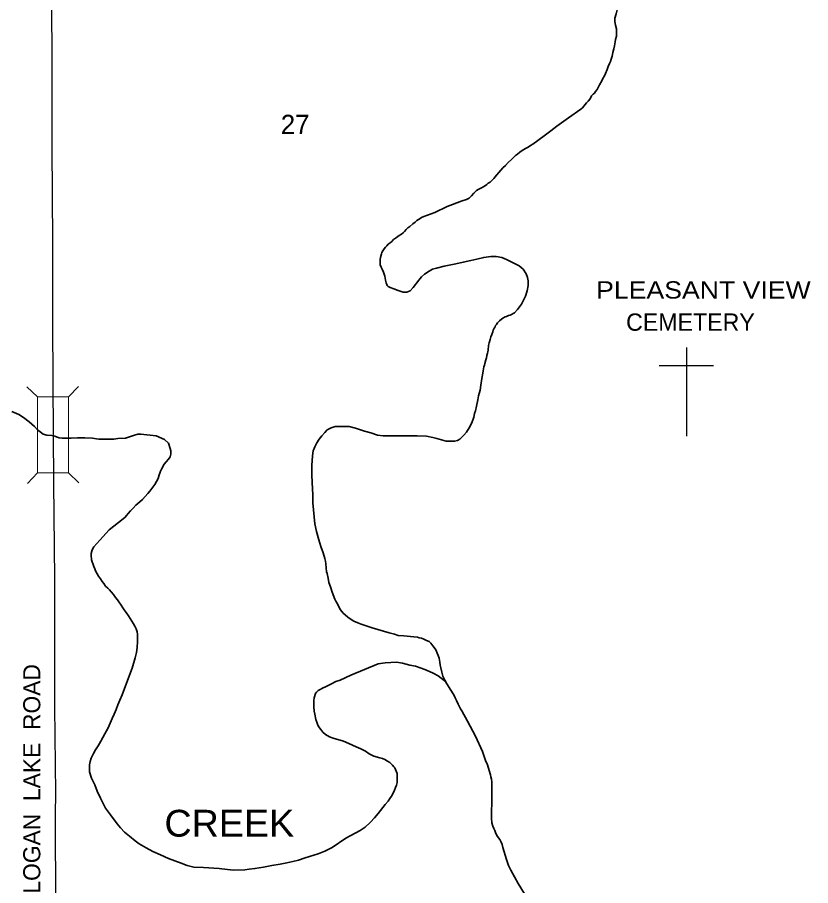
# Model space of a CAD drawing. Extents: x -143 to 192, y -296 to 46.
# Drawn here: x -141.059 to -140.443, y -293.616 to -292.942 of the extents above; entities that cross this region are included whole.
import ezdxf
from ezdxf.enums import TextEntityAlignment as Align

# ---------------------------------------------------------------- set-up
doc = ezdxf.new("R2010")
doc.units = 0
doc.header["$LTSCALE"] = 0.006
for name, color, linetype, lineweight in [('14', 7, 'Continuous', 25), ('21', 7, 'Continuous', 25), ('25', 7, 'Continuous', 35), ('32', 7, 'Continuous', 35)]:
    doc.layers.add(name, color=color, linetype=linetype, lineweight=lineweight)
for name, color, linetype in [('29', 7, 'Continuous'), ('45', 7, 'Continuous'), ('49', 7, 'Continuous')]:
    doc.layers.add(name, color=color, linetype=linetype)

msp = doc.modelspace()

# ---------------------------------------------------------------- linework, layer by layer
at = {"layer": '14'}
msp.add_line((-141.030492, -293.303598), (-141.030871, -293.225568), dxfattribs=at)
for points in [[(-141.030871, -293.225568), (-141.031061, -293.177652), (-141.03125, -293.116098), (-141.031629, -293.042803), (-141.031818, -292.992045), (-141.032008, -292.914394), (-141.033144, -292.844886), (-141.032765, -292.813826), (-141.033333, -292.742045), (-141.033144, -292.671402), (-141.033144, -292.634091), (-141.03428, -292.558902), (-141.03428, -292.489583), (-141.03428, -292.458902), (-141.03428, -292.382008), (-141.03447, -292.334848)], [(-141.028788, -293.633523), (-141.029167, -293.560795), (-141.028977, -293.544318), (-141.029735, -293.477652), (-141.029735, -293.452841), (-141.029735, -293.377841), (-141.030492, -293.303598)]]:
    msp.add_lwpolyline(points, dxfattribs=at)
at = {"layer": '21'}
for p, q in [((-141.051326, -293.228788), (-141.043182, -293.236553)), ((-141.011364, -293.228409), (-141.019129, -293.236553)), ((-141.043182, -293.295644), (-141.050947, -293.303788)), ((-141.019129, -293.295644), (-141.010985, -293.303409))]:
    msp.add_line(p, q, dxfattribs=at)
at = {"layer": '21', "lineweight": 13}
msp.add_lwpolyline([(-141.019129, -293.295644), (-141.019129, -293.236553), (-141.043182, -293.236553), (-141.043182, -293.295644)], close=True, dxfattribs=at)
at = {"layer": '25'}
msp.add_line((-140.9875, -293.339773), (-140.976515, -293.331439), dxfattribs=at)
for points in [[(-140.593561, -292.956439), (-140.593371, -292.953788), (-140.593561, -292.950758), (-140.594318, -292.947727), (-140.594697, -292.944886), (-140.594697, -292.942424), (-140.59375, -292.939015), (-140.592424, -292.933902)], [(-140.59678, -292.97197), (-140.596212, -292.969129), (-140.595455, -292.966288), (-140.594886, -292.963826), (-140.594508, -292.960795)], [(-140.594508, -292.960795), (-140.594129, -292.958902), (-140.593561, -292.956439)], [(-140.600758, -292.982197), (-140.599811, -292.979924), (-140.598864, -292.977652), (-140.598106, -292.975947), (-140.597538, -292.974242), (-140.59678, -292.97197)], [(-140.604924, -292.991098), (-140.603977, -292.989205), (-140.602841, -292.987311), (-140.601894, -292.985417), (-140.600758, -292.982197)], [(-140.612879, -293.002652), (-140.611553, -293.001515), (-140.610417, -293.000568), (-140.609659, -292.999242), (-140.608523, -292.997727), (-140.607576, -292.996212), (-140.606629, -292.994129), (-140.604924, -292.991098)], [(-140.621212, -293.013068), (-140.619886, -293.011932), (-140.618939, -293.010795), (-140.617803, -293.00947), (-140.616667, -293.008144), (-140.61553, -293.006818), (-140.614015, -293.004924), (-140.612879, -293.002652)], [(-140.658523, -293.040152), (-140.654545, -293.037311), (-140.648485, -293.032955), (-140.644318, -293.029924), (-140.639773, -293.026326), (-140.630682, -293.019697), (-140.621212, -293.013068)], [(-140.673295, -293.050379), (-140.67178, -293.049053), (-140.670455, -293.047917), (-140.668561, -293.046402), (-140.666667, -293.045265), (-140.664015, -293.04375), (-140.662121, -293.042614), (-140.660227, -293.041288), (-140.658523, -293.040152)], [(-140.687689, -293.06572), (-140.686553, -293.064394), (-140.684848, -293.062311), (-140.683333, -293.060417), (-140.681629, -293.058712), (-140.679735, -293.056818), (-140.677462, -293.054545), (-140.675, -293.052083), (-140.673295, -293.050379)], [(-140.687689, -293.06572), (-140.688826, -293.067045), (-140.690341, -293.068371), (-140.691667, -293.069697), (-140.692992, -293.070644), (-140.694129, -293.071591), (-140.695265, -293.072348), (-140.697727, -293.073864)], [(-140.697727, -293.073864), (-140.699432, -293.074621), (-140.700758, -293.075379), (-140.702083, -293.076326), (-140.704356, -293.078409)], [(-140.704356, -293.078409), (-140.706061, -293.080303), (-140.707955, -293.082197), (-140.709848, -293.083144), (-140.713258, -293.08428), (-140.725, -293.088636), (-140.73447, -293.093371), (-140.743182, -293.096402)], [(-140.743182, -293.096402), (-140.744886, -293.097159), (-140.746023, -293.097917), (-140.747159, -293.098674), (-140.748485, -293.099621), (-140.749811, -293.100947), (-140.751515, -293.102273), (-140.753977, -293.104167)], [(-140.753977, -293.104167), (-140.755492, -293.105303), (-140.756818, -293.106629), (-140.757955, -293.108144), (-140.759091, -293.109091), (-140.760417, -293.110227), (-140.762121, -293.111174), (-140.764205, -293.112689), (-140.766667, -293.114394)], [(-140.766667, -293.114394), (-140.767992, -293.115909), (-140.769318, -293.116856), (-140.770644, -293.117992), (-140.77178, -293.119129), (-140.772917, -293.120265), (-140.773864, -293.121591), (-140.774811, -293.123106), (-140.775568, -293.124432), (-140.775947, -293.125568), (-140.776705, -293.12822)], [(-140.776705, -293.12822), (-140.776894, -293.129545), (-140.776894, -293.134091), (-140.776326, -293.135795), (-140.775379, -293.1375), (-140.774432, -293.139773)], [(-140.665909, -293.1375), (-140.669129, -293.134659), (-140.674621, -293.132008), (-140.678788, -293.129924), (-140.682576, -293.128409), (-140.686932, -293.127652), (-140.691098, -293.127652), (-140.696591, -293.12822), (-140.701894, -293.129545), (-140.706629, -293.130682), (-140.7125, -293.132008), (-140.718182, -293.133144)], [(-140.739015, -293.138826), (-140.736364, -293.1375), (-140.733144, -293.136553), (-140.727273, -293.135038), (-140.718182, -293.133144)], [(-140.665909, -293.1375), (-140.663636, -293.140909), (-140.6625, -293.14375), (-140.662121, -293.146402), (-140.662121, -293.15), (-140.662879, -293.154167), (-140.664015, -293.158333), (-140.665341, -293.160985), (-140.667235, -293.164583), (-140.670455, -293.16875), (-140.672727, -293.171212), (-140.675379, -293.172727)], [(-140.774432, -293.139773), (-140.773295, -293.142803), (-140.772727, -293.146023), (-140.772348, -293.148106), (-140.771591, -293.150189), (-140.770833, -293.150947), (-140.769318, -293.151515), (-140.766477, -293.152652), (-140.763068, -293.153977), (-140.759091, -293.155114), (-140.75625, -293.155114), (-140.753788, -293.154167), (-140.751326, -293.151515), (-140.74697, -293.145833)], [(-140.74697, -293.145833), (-140.744886, -293.143371), (-140.742614, -293.141288), (-140.739015, -293.138826)], [(-140.675379, -293.172727), (-140.675947, -293.173106), (-140.677273, -293.173485), (-140.678788, -293.174053), (-140.679924, -293.174432), (-140.681629, -293.175379), (-140.682765, -293.176326), (-140.68428, -293.177462), (-140.685038, -293.178409), (-140.685985, -293.179167), (-140.686742, -293.180303), (-140.687311, -293.18125), (-140.687689, -293.182197), (-140.688447, -293.183333), (-140.689205, -293.184848)], [(-140.689205, -293.184848), (-140.689583, -293.186174), (-140.690152, -293.188068), (-140.690909, -293.189962), (-140.691477, -293.192045), (-140.692424, -293.194508), (-140.692803, -293.19678), (-140.692992, -293.200189)], [(-140.692992, -293.200189), (-140.693371, -293.201705), (-140.69375, -293.202652), (-140.694129, -293.204545), (-140.694508, -293.20625), (-140.694886, -293.207765), (-140.695644, -293.210606), (-140.696023, -293.211932), (-140.696591, -293.213258), (-140.69678, -293.214773)], [(-140.69678, -293.214773), (-140.69697, -293.216477), (-140.697348, -293.218182), (-140.698106, -293.222348)], [(-140.698106, -293.222348), (-140.698864, -293.227462), (-140.699432, -293.23125), (-140.700568, -293.235795), (-140.701136, -293.238826), (-140.702273, -293.24375)], [(-140.702273, -293.24375), (-140.70303, -293.247348), (-140.703598, -293.249432), (-140.704356, -293.252273), (-140.705871, -293.256818), (-140.707765, -293.260606), (-140.710038, -293.264015)], [(-141.035795, -293.266288), (-141.038636, -293.26553), (-141.041098, -293.263826), (-141.042992, -293.262121), (-141.045455, -293.259659), (-141.049432, -293.256061), (-141.053977, -293.252652), (-141.057576, -293.250379), (-141.063068, -293.247917)], [(-140.774621, -293.266856), (-140.778977, -293.266288), (-140.78428, -293.264583), (-140.789015, -293.263258), (-140.796023, -293.260985), (-140.800947, -293.259659), (-140.807576, -293.259659), (-140.811932, -293.259659), (-140.815152, -293.260606)], [(-141.023864, -293.26875), (-141.026136, -293.268371), (-141.027841, -293.267803), (-141.029735, -293.267045), (-141.032008, -293.266667), (-141.035795, -293.266288)], [(-140.962879, -293.26553), (-140.965152, -293.26553), (-140.968561, -293.266477), (-140.971591, -293.267614), (-140.974621, -293.268561), (-140.980682, -293.268939)], [(-140.944697, -293.288826), (-140.943182, -293.286932), (-140.941477, -293.284848), (-140.940152, -293.283144), (-140.939583, -293.281061), (-140.939583, -293.278598), (-140.939962, -293.276705), (-140.941288, -293.272538), (-140.944508, -293.269697), (-140.950947, -293.266856), (-140.962879, -293.26553)], [(-140.815152, -293.260606), (-140.818182, -293.262311), (-140.819886, -293.264205), (-140.822348, -293.266856), (-140.824432, -293.269508), (-140.826136, -293.272348), (-140.827841, -293.275379), (-140.828977, -293.278598), (-140.829545, -293.282386)], [(-140.710038, -293.264015), (-140.711932, -293.266288), (-140.713636, -293.267992), (-140.715152, -293.269508), (-140.717045, -293.270455), (-140.719129, -293.271023), (-140.725758, -293.271023)], [(-141.011932, -293.268371), (-141.016856, -293.26875), (-141.023864, -293.26875)], [(-140.997348, -293.269129), (-141.000379, -293.26875), (-141.00625, -293.268371), (-141.011932, -293.268371)], [(-140.980682, -293.268939), (-140.983902, -293.269508), (-140.995455, -293.269508), (-140.997348, -293.269129)], [(-140.740909, -293.267235), (-140.748295, -293.266856), (-140.774621, -293.266856)], [(-140.725758, -293.271023), (-140.729356, -293.270076), (-140.732955, -293.268939), (-140.735985, -293.268182), (-140.740909, -293.267235)], [(-140.829545, -293.282386), (-140.829924, -293.289773), (-140.829924, -293.29678), (-140.829735, -293.303409), (-140.829356, -293.3125)], [(-140.948106, -293.295833), (-140.947538, -293.294318), (-140.94678, -293.292803), (-140.944697, -293.288826)], [(-140.953409, -293.306818), (-140.952083, -293.304735), (-140.950568, -293.302273), (-140.949432, -293.3), (-140.948485, -293.297159), (-140.948106, -293.295833)], [(-140.963636, -293.317992), (-140.961553, -293.316288), (-140.95947, -293.314015), (-140.957386, -293.311742), (-140.955871, -293.309848), (-140.953409, -293.306818)], [(-140.829356, -293.3125), (-140.829167, -293.318939), (-140.82822, -293.329735)], [(-140.976515, -293.331439), (-140.975, -293.330114), (-140.974053, -293.328788), (-140.972727, -293.327083), (-140.970833, -293.325189), (-140.96875, -293.323106), (-140.966667, -293.320644), (-140.963636, -293.317992)], [(-140.82822, -293.329735), (-140.827652, -293.335227), (-140.826515, -293.341098), (-140.824621, -293.347727), (-140.823106, -293.352841)], [(-141.001515, -293.358144), (-141.000758, -293.355303), (-140.999242, -293.35303), (-140.994697, -293.347917), (-140.9875, -293.339773)], [(-140.823106, -293.352841), (-140.821212, -293.357765), (-140.819886, -293.362121)], [(-141.001515, -293.358144), (-141.001515, -293.359659), (-141.001136, -293.363258), (-140.999242, -293.368371)], [(-140.819886, -293.362121), (-140.819508, -293.364205), (-140.819129, -293.366288), (-140.818561, -293.372538)], [(-140.999242, -293.368371), (-140.998485, -293.370265), (-140.997917, -293.37178), (-140.99678, -293.374053), (-140.995644, -293.375758), (-140.994129, -293.37803), (-140.992803, -293.379924)], [(-140.818561, -293.372538), (-140.818182, -293.373674), (-140.817424, -293.377462), (-140.816856, -293.380682)], [(-140.992803, -293.379924), (-140.991667, -293.381629), (-140.990152, -293.383523), (-140.988447, -293.385227), (-140.987121, -293.386553), (-140.985985, -293.388068), (-140.984091, -293.390152), (-140.982386, -293.392424), (-140.981061, -293.394318)], [(-140.816856, -293.380682), (-140.816288, -293.382197), (-140.815341, -293.384848), (-140.814394, -293.3875), (-140.813447, -293.390341), (-140.812121, -293.39375)], [(-140.981061, -293.394318), (-140.979924, -293.395833), (-140.97803, -293.398295), (-140.976894, -293.400379), (-140.975758, -293.402083), (-140.974242, -293.404167), (-140.972538, -293.406629)], [(-140.812121, -293.39375), (-140.811364, -293.395265), (-140.810227, -293.397348), (-140.809091, -293.399811), (-140.807765, -293.402083), (-140.805682, -293.404545)], [(-140.972538, -293.406629), (-140.971212, -293.408712), (-140.969886, -293.410795), (-140.968561, -293.412879), (-140.967424, -293.414773), (-140.966477, -293.416856), (-140.96572, -293.419129), (-140.96553, -293.421023)], [(-140.805682, -293.404545), (-140.804167, -293.405871), (-140.802083, -293.407765), (-140.800189, -293.409091), (-140.797348, -293.410795), (-140.794318, -293.412121), (-140.791667, -293.413258)], [(-140.791667, -293.413258), (-140.783144, -293.416098), (-140.769886, -293.419886)], [(-140.96553, -293.421023), (-140.96553, -293.426705), (-140.96572, -293.43125), (-140.966288, -293.435227), (-140.967235, -293.439394), (-140.969697, -293.447348)], [(-140.769886, -293.419886), (-140.76572, -293.421023), (-140.762879, -293.42197), (-140.758523, -293.422348), (-140.753409, -293.422727), (-140.750758, -293.422917), (-140.748106, -293.423295)], [(-140.748106, -293.423295), (-140.746591, -293.423674), (-140.744886, -293.424053), (-140.742992, -293.424811), (-140.740909, -293.425758), (-140.739015, -293.426705), (-140.737689, -293.42803), (-140.735985, -293.430114), (-140.73428, -293.432386)], [(-140.73428, -293.432386), (-140.733523, -293.433712), (-140.732765, -293.435606), (-140.731818, -293.4375), (-140.73125, -293.439583), (-140.730682, -293.442614), (-140.730303, -293.444886)], [(-140.969697, -293.447348), (-140.974053, -293.458902), (-140.977462, -293.467992)], [(-140.799811, -293.452841), (-140.789205, -293.448485), (-140.778598, -293.443939), (-140.773106, -293.443182), (-140.764394, -293.442803)], [(-140.764394, -293.442803), (-140.759659, -293.443371), (-140.753977, -293.444886), (-140.749432, -293.445833), (-140.745265, -293.447348), (-140.741098, -293.448864), (-140.735795, -293.451326)], [(-140.723295, -293.462311), (-140.725189, -293.45947), (-140.726705, -293.456629), (-140.72822, -293.453598), (-140.729167, -293.450568), (-140.729924, -293.447159), (-140.730303, -293.444886)], [(-140.811364, -293.457765), (-140.808144, -293.456629), (-140.799811, -293.452841)], [(-140.735795, -293.451326), (-140.732008, -293.453409), (-140.726136, -293.457765)], [(-140.827083, -293.467045), (-140.826326, -293.466098), (-140.825189, -293.464773), (-140.823674, -293.464015), (-140.82178, -293.462879), (-140.818939, -293.461553), (-140.815341, -293.459659), (-140.811364, -293.457765)], [(-140.977462, -293.467992), (-140.979167, -293.472159), (-140.980682, -293.475947), (-140.982008, -293.479356), (-140.983523, -293.482955), (-140.985038, -293.486553), (-140.986553, -293.490152), (-140.988258, -293.49375), (-140.99072, -293.498295)], [(-140.827841, -293.482955), (-140.82822, -293.480682), (-140.828409, -293.477462), (-140.828598, -293.474242), (-140.828598, -293.472538), (-140.82822, -293.470265), (-140.827083, -293.467045)], [(-140.716477, -293.475189), (-140.717614, -293.472538), (-140.71875, -293.470455), (-140.719886, -293.468182), (-140.722538, -293.463636), (-140.723295, -293.462311)], [(-140.709091, -293.488636), (-140.713636, -293.480492), (-140.714583, -293.478977), (-140.715341, -293.477462), (-140.716477, -293.475189)], [(-140.823106, -293.494886), (-140.824053, -293.493561), (-140.825, -293.492045), (-140.825758, -293.49072), (-140.826136, -293.489205), (-140.826894, -293.487121), (-140.827841, -293.482955)], [(-140.693561, -293.522348), (-140.695076, -293.519129), (-140.697538, -293.512121), (-140.702841, -293.500189), (-140.709091, -293.488636)], [(-140.813447, -293.501705), (-140.816288, -293.500758), (-140.819318, -293.498864), (-140.821402, -293.497159), (-140.823106, -293.494886)], [(-140.99072, -293.498295), (-140.992235, -293.501326), (-140.993939, -293.504167), (-140.996023, -293.507576), (-140.997917, -293.510795), (-140.999621, -293.513636), (-141.001326, -293.517235), (-141.002273, -293.519886), (-141.002652, -293.522538), (-141.002652, -293.527841)], [(-140.781818, -293.51572), (-140.785606, -293.514015), (-140.788258, -293.511932), (-140.792045, -293.510038), (-140.795644, -293.508333), (-140.801326, -293.505871), (-140.805492, -293.504167), (-140.813447, -293.501705)], [(-140.771402, -293.519697), (-140.773295, -293.518371), (-140.775189, -293.517614), (-140.777273, -293.517045), (-140.781818, -293.51572)], [(-140.76553, -293.524811), (-140.766288, -293.524053), (-140.767424, -293.522727), (-140.768371, -293.521591), (-140.769508, -293.520644), (-140.771402, -293.519697)], [(-140.690152, -293.540152), (-140.690152, -293.535606), (-140.69053, -293.533523), (-140.690909, -293.531818), (-140.691288, -293.530114), (-140.692235, -293.526894), (-140.693561, -293.522348)], [(-141.002652, -293.527841), (-141.001136, -293.532765), (-140.998674, -293.538068), (-140.99678, -293.542803), (-140.994129, -293.548295), (-140.990152, -293.556061), (-140.986364, -293.561364), (-140.98125, -293.568182)], [(-140.76572, -293.542045), (-140.764962, -293.540152), (-140.764394, -293.538258), (-140.763826, -293.536174), (-140.763826, -293.529167), (-140.764583, -293.527273), (-140.76553, -293.524811)], [(-140.773106, -293.55322), (-140.770833, -293.550568), (-140.769508, -293.548674), (-140.768182, -293.54678), (-140.767235, -293.544886), (-140.76572, -293.542045)], [(-140.69053, -293.563826), (-140.69053, -293.557008), (-140.690152, -293.553409), (-140.690152, -293.540152)], [(-140.803598, -293.579356), (-140.792614, -293.573485), (-140.788636, -293.570833), (-140.78447, -293.566856), (-140.781439, -293.563636), (-140.778598, -293.560227), (-140.773106, -293.55322)], [(-140.98125, -293.568182), (-140.978598, -293.571402), (-140.975568, -293.574621), (-140.971591, -293.577841), (-140.967235, -293.581439), (-140.964015, -293.583712)], [(-140.687121, -293.575758), (-140.687879, -293.573485), (-140.688826, -293.57178), (-140.689394, -293.570076), (-140.690152, -293.567614), (-140.69053, -293.563826)], [(-140.681629, -293.586742), (-140.682197, -293.58428), (-140.682955, -293.582386), (-140.684091, -293.580492), (-140.685795, -293.57803), (-140.687121, -293.575758)], [(-140.825, -293.591477), (-140.820076, -293.589583), (-140.814205, -293.586742), (-140.803598, -293.579356)], [(-140.964015, -293.583712), (-140.958712, -293.586932), (-140.953598, -293.589773), (-140.947538, -293.592424), (-140.941288, -293.595076), (-140.931629, -293.598864)], [(-140.675568, -293.604167), (-140.677273, -293.600568), (-140.678977, -293.596023), (-140.681629, -293.586742)], [(-140.854735, -293.599621), (-140.849432, -293.598485), (-140.844886, -293.597538), (-140.840341, -293.596402), (-140.835227, -293.594697), (-140.825, -293.591477)], [(-140.931629, -293.598864), (-140.926894, -293.600568), (-140.92178, -293.601894), (-140.914205, -293.602273), (-140.902083, -293.60303), (-140.891098, -293.604167)], [(-140.891098, -293.604167), (-140.882197, -293.603977), (-140.878788, -293.603598), (-140.874242, -293.60303), (-140.867614, -293.601894), (-140.860985, -293.600568), (-140.854735, -293.599621)], [(-140.664962, -293.622538), (-140.669697, -293.614583), (-140.675568, -293.604167)]]:
    msp.add_lwpolyline(points, dxfattribs=at)
at = {"layer": '32', "lineweight": 25}
for p, q in [((-140.539205, -293.198106), (-140.539205, -293.267235)), ((-140.560227, -293.212311), (-140.518182, -293.212311))]:
    msp.add_line(p, q, dxfattribs=at)

# ---------------------------------------------------------------- texts
at = {"layer": '29', "width": 1.05}
msp.add_text('CREEK', height=0.02083, dxfattribs=at).set_placement((-140.894129, -293.57822), align=Align.CENTER)
at = {"layer": '32', "width": 1.15}
msp.add_text('PLEASANT VIEW', height=0.01345, dxfattribs=at).set_placement((-140.60928, -293.160227))
at = {"layer": '32'}
msp.add_text('CEMETERY', height=0.01345, dxfattribs=at).set_placement((-140.585985, -293.185227))
at = {"layer": '45'}
msp.add_text('27', height=0.01496, dxfattribs=at).set_placement((-140.842992, -293.032386), align=Align.CENTER)
at = {"layer": '49'}
msp.add_text('LOGAN  LAKE  ROAD', height=0.01326, rotation=90, dxfattribs=at).set_placement((-141.040909, -293.533333), align=Align.CENTER)

doc.saveas('drawing.dxf')
